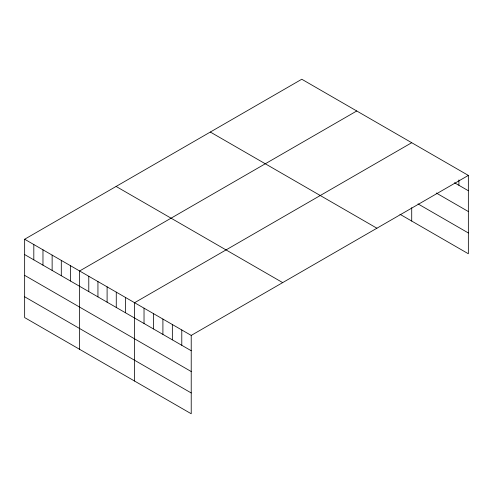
<?xml version="1.0" encoding="UTF-8"?>
<svg xmlns="http://www.w3.org/2000/svg" width="493" height="493" viewBox="0 0 493 493"><rect width="100%" height="100%" fill="white"/><g stroke="black" fill="none" stroke-linecap="round" stroke-linejoin="round"><path stroke-width="0.74" d="M468.35 175.416L191.222 335.413L191.222 413.756L24.65 317.584L24.65 239.241L301.778 79.244L468.35 175.416L468.35 253.759L399.934 214.258M356.747 110.98L79.619 270.977L79.619 349.321M411.717 142.717L134.589 302.714L134.589 381.058M454.503 182.749L468.35 190.742M436.256 193.003L468.35 211.534M418.009 203.899L468.35 232.961M210.326 132.044L376.899 228.216M116.102 186.446L282.674 282.612M24.65 239.241L191.222 335.413M24.65 254.567L191.222 350.739M24.65 275.359L191.222 371.531M24.65 296.786L191.222 392.958M458.909 179.927L458.909 185.288M411.717 207.689L411.717 221.061M181.788 329.965L181.788 345.285M172.347 324.517L172.347 339.837M162.906 319.063L162.906 334.39M153.465 313.616L153.465 328.936M144.03 308.168L144.03 323.488M125.425 297.427L125.425 312.747M116.268 292.139L116.268 307.459M107.104 286.846L107.104 302.172M97.941 281.558L97.941 296.878M88.783 276.271L88.783 291.591M70.456 265.69L70.456 281.016M61.298 260.403L61.298 275.723M52.135 255.109L52.135 270.435M42.971 249.822L42.971 265.148M33.814 244.534L33.814 259.854"/></g></svg>
